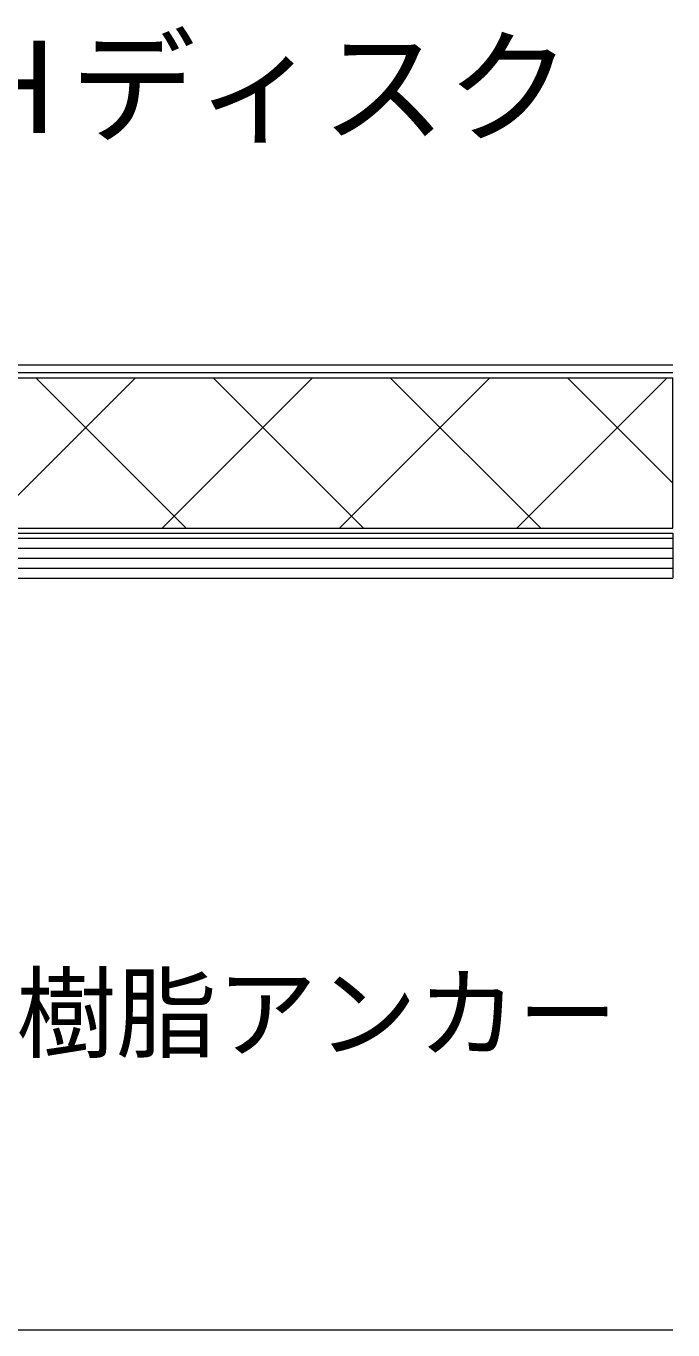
# Model space of a CAD drawing. Units: millimetres on the paper. Extents: x -135 to 135, y -91 to 96.
# Drawn here: x 54.2 to 80, y -9.3 to 42.7 of the extents above; entities that cross this region are included whole.
import ezdxf
from ezdxf.enums import TextEntityAlignment as Align

# ---------------------------------------------------------------- set-up
doc = ezdxf.new("R2010")
doc.units = ezdxf.units.MM
for name, color, linetype, lineweight in [('1-3_断熱材', 7, 'Continuous', 18), ('1-4_リベットル__フ', 3, 'Continuous', 18), ('1-8_下地など', 30, 'Continuous', 18), ('1-A_元図__躯体', 7, 'Continuous', 18), ('E-0', 7, 'Continuous', 18)]:
    doc.layers.add(name, color=color, linetype=linetype, lineweight=lineweight)
doc.styles.add('ＭＳ ゴシック', font='')
doc.styles.get('ＭＳ ゴシック').set_extended_font_data('MS Gothic')

msp = doc.modelspace()

# ---------------------------------------------------------------- linework, layer by layer
at = {"layer": '1-3_断熱材'}
for p, q in [((30.659, 28.67), (80, 28.67)), ((52.555, 22.67), (58.555, 28.67)), ((54.582, 28.67), (60.582, 22.67)), ((59.626, 22.67), (65.626, 28.67)), ((61.653, 28.67), (67.653, 22.67)), ((66.697, 22.67), (72.697, 28.67)), ((68.724, 28.67), (74.724, 22.67)), ((73.769, 22.67), (79.769, 28.67)), ((75.795, 28.67), (80, 24.465)), ((80, 22.67), (80, 28.67)), ((30.58, 22.67), (80, 22.67))]:
    msp.add_line(p, q, dxfattribs=at)
at = {"layer": '1-4_リベットル__フ'}
for p, q in [((80, 29.17), (39.188, 29.17)), ((80, 28.87), (39.118, 28.87))]:
    msp.add_line(p, q, dxfattribs=at)
at = {"layer": '1-8_下地など'}
for p, q in [((30.58, 22.475), (80, 22.475)), ((80, 22.475), (80, 20.675)), ((30.58, 22.275), (80, 22.275)), ((30.58, 21.875), (80, 21.875)), ((30.58, 21.475), (80, 21.475)), ((30.58, 21.075), (80, 21.075)), ((30.58, 20.675), (80, 20.675))]:
    msp.add_line(p, q, dxfattribs=at)
at = {"layer": '1-A_元図__躯体'}
for p, q in [((-58, 20.675), (80, 20.675)), ((15, -9.325), (80, -9.325))]:
    msp.add_line(p, q, dxfattribs=at)

# ---------------------------------------------------------------- texts
at = {"layer": 'E-0', "style": 'ＭＳ ゴシック'}
for s, height, p in [('ＩＨディスク', 3.666, (45.955, 37.343)), ('ＡＹ樹脂アンカー', 2.933, (45.791, 0.966))]:
    msp.add_text(s, height=height, dxfattribs=at).set_placement(p, align=Align.BOTTOM_LEFT)

doc.saveas('drawing.dxf')
